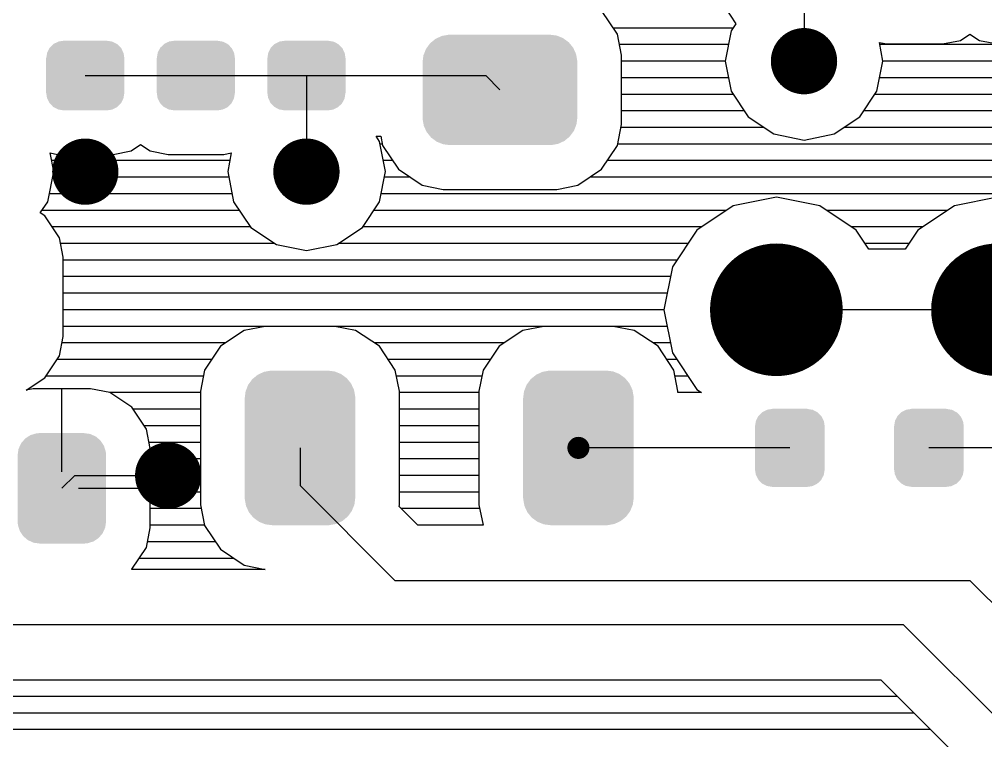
# Model space of a CAD drawing. Extents: x 295 to 953, y 10 to 290.
# Drawn here: x 596.56 to 620.97, y 219.18 to 237.42 of the extents above; entities that cross this region are included whole.
import ezdxf

# ---------------------------------------------------------------- set-up
doc = ezdxf.new("R2010")
doc.units = 0
doc.header["$LTSCALE"] = 5
doc.header["$MEASUREMENT"] = 0
doc.layers.get('0').update_dxf_attribs({"linetype": 'CONTINUOUS', "lineweight": 25})
doc.layers.add('DV-DPO-A6_BOT', color=7, linetype='CONTINUOUS')

msp = doc.modelspace()

# ---------------------------------------------------------------- linework, layer by layer
for points, const_width in [([(616.803, 236.361, -1), (615.965, 236.361, -1)], 0.838), ([(598.642, 233.567, -1), (597.804, 233.567, -1)], 0.838), ([(604.23, 233.567, -1), (603.392, 233.567, -1)], 0.838), ([(616.524, 230.074, -1), (614.847, 230.074, -1)], 1.676), ([(622.112, 230.074, -1), (620.435, 230.074, -1)], 1.676), ([(610.824, 226.582, -1), (610.544, 226.582, -1)], 0.279), ([(600.737, 225.883, -1), (599.899, 225.883, -1)], 0.838)]:
    msp.add_lwpolyline(points, format="xyb", close=True, dxfattribs=dict(const_width=const_width))
for points in [[(598.911, 236.854), (598.884, 236.859), (597.54, 236.854), (597.549, 236.859)], [(598.884, 236.859), (598.773, 236.877), (597.549, 236.859), (597.672, 236.877)], [(601.705, 236.854), (601.678, 236.859), (600.334, 236.854), (600.343, 236.859)], [(601.678, 236.859), (601.567, 236.877), (600.343, 236.859), (600.466, 236.877)], [(604.499, 236.854), (604.472, 236.859), (603.128, 236.854), (603.137, 236.859)], [(604.472, 236.859), (604.361, 236.877), (603.137, 236.859), (603.26, 236.877)], [(610.439, 236.839), (610.321, 236.925), (606.968, 236.839), (607.073, 236.925)], [(610.321, 236.925), (610.296, 236.944), (607.073, 236.925), (607.113, 236.944)], [(610.296, 236.944), (610.158, 236.999), (607.113, 236.944), (607.233, 236.999)], [(610.158, 236.999), (610.133, 237.009), (607.233, 236.999), (607.289, 237.009)], [(610.133, 237.009), (609.965, 237.03), (607.289, 237.009), (607.407, 237.03)], [(609.965, 237.03), (609.958, 237.031), (607.407, 237.03), (607.443, 237.031)], [(599.185, 236.577), (599.131, 236.689), (597.259, 236.577), (597.317, 236.689)], [(599.131, 236.689), (599.12, 236.701), (597.317, 236.689), (597.323, 236.701)], [(599.12, 236.701), (599.034, 236.789), (597.323, 236.701), (597.414, 236.789)], [(599.034, 236.789), (599.018, 236.798), (597.414, 236.789), (597.423, 236.798)], [(599.018, 236.798), (598.911, 236.854), (597.423, 236.798), (597.54, 236.854)], [(601.979, 236.577), (601.925, 236.689), (600.053, 236.577), (600.111, 236.689)], [(601.925, 236.689), (601.914, 236.701), (600.111, 236.689), (600.117, 236.701)], [(601.914, 236.701), (601.828, 236.789), (600.117, 236.701), (600.208, 236.789)], [(601.828, 236.789), (601.812, 236.798), (600.208, 236.789), (600.217, 236.798)], [(601.812, 236.798), (601.705, 236.854), (600.217, 236.798), (600.334, 236.854)], [(604.773, 236.577), (604.719, 236.689), (602.847, 236.577), (602.905, 236.689)], [(604.719, 236.689), (604.708, 236.701), (602.905, 236.689), (602.911, 236.701)], [(604.708, 236.701), (604.622, 236.789), (602.911, 236.701), (603.002, 236.789)], [(604.622, 236.789), (604.606, 236.798), (603.002, 236.789), (603.011, 236.798)], [(604.606, 236.798), (604.499, 236.854), (603.011, 236.798), (603.128, 236.854)], [(610.624, 236.542), (610.565, 236.671), (606.781, 236.542), (606.832, 236.671)], [(610.565, 236.671), (610.55, 236.703), (606.832, 236.671), (606.855, 236.703)], [(610.55, 236.703), (610.46, 236.814), (606.855, 236.703), (606.937, 236.814)], [(610.46, 236.814), (610.439, 236.839), (606.937, 236.814), (606.968, 236.839)], [(599.212, 235.556), (599.212, 236.439), (597.234, 235.556), (597.234, 236.439)], [(599.209, 236.439), (599.191, 236.563), (597.237, 236.439), (597.257, 236.563)], [(599.191, 236.563), (599.185, 236.577), (597.257, 236.563), (597.259, 236.577)], [(602.006, 235.556), (602.006, 236.439), (600.028, 235.556), (600.028, 236.439)], [(602.003, 236.439), (601.985, 236.563), (600.031, 236.439), (600.051, 236.563)], [(601.985, 236.563), (601.979, 236.577), (600.051, 236.563), (600.053, 236.577)], [(604.8, 235.556), (604.8, 236.439), (602.822, 235.556), (602.822, 236.439)], [(604.797, 236.439), (604.779, 236.563), (602.825, 236.439), (602.845, 236.563)], [(604.779, 236.563), (604.773, 236.577), (602.845, 236.563), (602.847, 236.577)], [(610.655, 236.369), (610.63, 236.508), (606.749, 236.369), (606.767, 236.508)], [(610.63, 236.508), (610.624, 236.542), (606.767, 236.508), (606.781, 236.542)], [(610.656, 236.333), (610.655, 236.369), (606.745, 236.333), (606.749, 236.369)], [(610.656, 234.936), (610.656, 236.333), (606.745, 234.936), (606.745, 236.333)], [(599.189, 235.432), (599.209, 235.556), (597.254, 235.432), (597.237, 235.556)], [(599.187, 235.418), (599.189, 235.432), (597.261, 235.418), (597.254, 235.432)], [(599.129, 235.306), (599.187, 235.418), (597.315, 235.306), (597.261, 235.418)], [(601.983, 235.432), (602.003, 235.556), (600.048, 235.432), (600.031, 235.556)], [(601.981, 235.418), (601.983, 235.432), (600.055, 235.418), (600.048, 235.432)], [(601.923, 235.306), (601.981, 235.418), (600.109, 235.306), (600.055, 235.418)], [(604.777, 235.432), (604.797, 235.556), (602.842, 235.432), (602.825, 235.556)], [(604.775, 235.418), (604.777, 235.432), (602.849, 235.418), (602.842, 235.432)], [(604.717, 235.306), (604.775, 235.418), (602.903, 235.306), (602.849, 235.418)], [(599.123, 235.294), (599.129, 235.306), (597.326, 235.294), (597.315, 235.306)], [(599.031, 235.206), (599.123, 235.294), (597.411, 235.206), (597.326, 235.294)], [(599.023, 235.197), (599.031, 235.206), (597.428, 235.197), (597.411, 235.206)], [(598.906, 235.14), (599.023, 235.197), (597.535, 235.14), (597.428, 235.197)], [(601.917, 235.294), (601.923, 235.306), (600.12, 235.294), (600.109, 235.306)], [(601.825, 235.206), (601.917, 235.294), (600.205, 235.206), (600.12, 235.294)], [(601.817, 235.197), (601.825, 235.206), (600.222, 235.197), (600.205, 235.206)], [(601.7, 235.14), (601.817, 235.197), (600.329, 235.14), (600.222, 235.197)], [(604.711, 235.294), (604.717, 235.306), (602.914, 235.294), (602.903, 235.306)], [(604.619, 235.206), (604.711, 235.294), (602.999, 235.206), (602.914, 235.294)], [(604.611, 235.197), (604.619, 235.206), (603.016, 235.197), (602.999, 235.206)], [(604.494, 235.14), (604.611, 235.197), (603.123, 235.14), (603.016, 235.197)], [(598.897, 235.136), (598.906, 235.14), (597.561, 235.136), (597.535, 235.14)], [(598.773, 235.117), (598.897, 235.136), (597.672, 235.117), (597.561, 235.136)], [(601.691, 235.136), (601.7, 235.14), (600.355, 235.136), (600.329, 235.14)], [(601.567, 235.117), (601.691, 235.136), (600.466, 235.117), (600.355, 235.136)], [(604.485, 235.136), (604.494, 235.14), (603.149, 235.136), (603.123, 235.14)], [(604.361, 235.117), (604.485, 235.136), (603.26, 235.117), (603.149, 235.136)], [(610.652, 234.899), (610.656, 234.936), (606.746, 234.899), (606.745, 234.936)], [(610.634, 234.761), (610.652, 234.899), (606.771, 234.761), (606.746, 234.899)], [(610.62, 234.726), (610.634, 234.761), (606.777, 234.726), (606.771, 234.761)], [(610.569, 234.597), (610.62, 234.726), (606.836, 234.597), (606.777, 234.726)], [(610.546, 234.566), (610.569, 234.597), (606.851, 234.566), (606.836, 234.597)], [(610.464, 234.455), (610.546, 234.566), (606.941, 234.455), (606.851, 234.566)], [(610.433, 234.429), (610.464, 234.455), (606.962, 234.429), (606.941, 234.455)], [(610.328, 234.343), (610.433, 234.429), (607.079, 234.343), (606.962, 234.429)], [(610.288, 234.325), (610.328, 234.343), (607.104, 234.325), (607.079, 234.343)], [(610.167, 234.269), (610.288, 234.325), (607.243, 234.269), (607.104, 234.325)], [(610.112, 234.259), (610.167, 234.269), (607.268, 234.259), (607.243, 234.269)], [(609.994, 234.238), (610.112, 234.259), (607.436, 234.238), (607.268, 234.259)], [(609.958, 234.237), (609.994, 234.238), (607.443, 234.237), (607.436, 234.238)], [(604.94, 228.209), (604.849, 228.32), (602.362, 228.209), (602.444, 228.32)], [(604.849, 228.32), (604.828, 228.345), (602.444, 228.32), (602.475, 228.345)], [(604.828, 228.345), (604.711, 228.431), (602.475, 228.345), (602.58, 228.431)], [(604.711, 228.431), (604.686, 228.45), (602.58, 228.431), (602.62, 228.45)], [(604.686, 228.45), (604.547, 228.505), (602.62, 228.45), (602.741, 228.505)], [(604.547, 228.505), (604.522, 228.515), (602.741, 228.505), (602.796, 228.515)], [(604.522, 228.515), (604.355, 228.536), (602.796, 228.515), (602.914, 228.536)], [(604.355, 228.536), (604.347, 228.537), (602.914, 228.536), (602.95, 228.537)], [(611.975, 228.209), (611.884, 228.32), (609.398, 228.209), (609.479, 228.32)], [(611.884, 228.32), (611.864, 228.345), (609.479, 228.32), (609.51, 228.345)], [(611.864, 228.345), (611.746, 228.431), (609.51, 228.345), (609.616, 228.431)], [(611.746, 228.431), (611.721, 228.45), (609.616, 228.431), (609.656, 228.45)], [(611.721, 228.45), (611.583, 228.505), (609.656, 228.45), (609.776, 228.505)], [(611.583, 228.505), (611.558, 228.515), (609.776, 228.505), (609.831, 228.515)], [(611.558, 228.515), (611.39, 228.536), (609.831, 228.515), (609.949, 228.536)], [(611.39, 228.536), (611.383, 228.537), (609.949, 228.536), (609.986, 228.537)], [(605.014, 228.049), (604.954, 228.178), (602.288, 228.049), (602.339, 228.178)], [(604.954, 228.178), (604.94, 228.209), (602.339, 228.178), (602.362, 228.209)], [(612.049, 228.049), (611.989, 228.178), (609.323, 228.049), (609.375, 228.178)], [(611.989, 228.178), (611.975, 228.209), (609.375, 228.178), (609.398, 228.209)], [(605.046, 227.839), (605.045, 227.875), (602.252, 227.839), (602.256, 227.875)], [(605.046, 225.324), (605.046, 227.839), (602.252, 225.324), (602.252, 227.839)], [(605.045, 227.875), (605.02, 228.014), (602.256, 227.875), (602.274, 228.014)], [(605.02, 228.014), (605.014, 228.049), (602.274, 228.014), (602.288, 228.049)], [(612.081, 227.839), (612.08, 227.875), (609.287, 227.839), (609.292, 227.875)], [(612.081, 225.324), (612.081, 227.839), (609.287, 225.324), (609.287, 227.839)], [(612.08, 227.875), (612.055, 228.014), (609.292, 227.875), (609.309, 228.014)], [(612.055, 228.014), (612.049, 228.049), (609.309, 228.014), (609.323, 228.049)], [(616.881, 227.27), (616.827, 227.38), (615.17, 227.27), (615.228, 227.38)], [(616.827, 227.38), (616.815, 227.393), (615.228, 227.38), (615.235, 227.393)], [(616.815, 227.393), (616.729, 227.48), (615.235, 227.393), (615.326, 227.48)], [(616.729, 227.48), (616.712, 227.489), (615.326, 227.48), (615.336, 227.489)], [(616.712, 227.489), (616.606, 227.545), (615.336, 227.489), (615.452, 227.545)], [(616.606, 227.545), (616.577, 227.549), (615.452, 227.545), (615.462, 227.549)], [(616.577, 227.549), (616.468, 227.567), (615.462, 227.549), (615.585, 227.567)], [(616.468, 227.567), (616.468, 227.571), (615.585, 227.567), (615.585, 227.571)], [(620.395, 227.27), (620.342, 227.38), (618.684, 227.27), (618.743, 227.38)], [(620.342, 227.38), (620.329, 227.393), (618.743, 227.38), (618.75, 227.393)], [(620.329, 227.393), (620.244, 227.48), (618.75, 227.393), (618.841, 227.48)], [(620.244, 227.48), (620.227, 227.489), (618.841, 227.48), (618.851, 227.489)], [(620.227, 227.489), (620.12, 227.545), (618.851, 227.489), (618.967, 227.545)], [(620.12, 227.545), (620.092, 227.549), (618.967, 227.545), (618.977, 227.549)], [(620.092, 227.549), (619.983, 227.567), (618.977, 227.549), (619.1, 227.567)], [(619.983, 227.567), (619.983, 227.571), (619.1, 227.567), (619.1, 227.571)], [(616.906, 227.132), (616.888, 227.255), (615.146, 227.132), (615.167, 227.255)], [(616.906, 227.129), (616.906, 227.132), (615.146, 227.129), (615.146, 227.132)], [(616.906, 226.034), (616.906, 227.129), (615.146, 226.034), (615.146, 227.129)], [(616.888, 227.255), (616.881, 227.27), (615.167, 227.255), (615.17, 227.27)], [(620.421, 227.132), (620.403, 227.255), (618.661, 227.132), (618.682, 227.255)], [(620.421, 227.129), (620.421, 227.132), (618.661, 227.129), (618.661, 227.132)], [(620.421, 226.034), (620.421, 227.129), (618.661, 226.034), (618.661, 227.129)], [(620.403, 227.255), (620.395, 227.27), (618.682, 227.255), (618.684, 227.27)], [(598.55, 226.817), (598.489, 226.869), (596.703, 226.817), (596.782, 226.869)], [(598.489, 226.869), (598.413, 226.903), (596.782, 226.869), (596.835, 226.903)], [(598.413, 226.903), (598.345, 226.934), (596.835, 226.903), (596.935, 226.934)], [(598.345, 226.934), (598.237, 226.949), (596.935, 226.934), (596.985, 226.949)], [(598.237, 226.949), (598.189, 226.956), (596.985, 226.949), (597.072, 226.956)], [(598.72, 226.553), (598.695, 226.634), (596.535, 226.553), (596.572, 226.634)], [(598.695, 226.634), (598.654, 226.697), (596.572, 226.634), (596.6, 226.697)], [(598.654, 226.697), (598.609, 226.766), (596.6, 226.697), (596.66, 226.766)], [(598.609, 226.766), (598.55, 226.817), (596.66, 226.766), (596.703, 226.817)], [(598.748, 226.397), (598.741, 226.484), (596.513, 226.397), (596.525, 226.484)], [(598.748, 224.721), (598.748, 226.397), (596.513, 224.721), (596.513, 226.397)], [(598.741, 226.484), (598.72, 226.553), (596.525, 226.484), (596.535, 226.553)], [(616.906, 226.031), (616.906, 226.034), (615.146, 226.031), (615.146, 226.034)], [(616.886, 225.908), (616.906, 226.031), (615.165, 225.908), (615.146, 226.031)], [(616.883, 225.894), (616.886, 225.908), (615.172, 225.894), (615.165, 225.908)], [(616.824, 225.783), (616.883, 225.894), (615.226, 225.783), (615.172, 225.894)], [(620.421, 226.031), (620.421, 226.034), (618.661, 226.031), (618.661, 226.034)], [(620.4, 225.908), (620.421, 226.031), (618.68, 225.908), (618.661, 226.031)], [(620.398, 225.894), (620.4, 225.908), (618.687, 225.894), (618.68, 225.908)], [(620.339, 225.783), (620.398, 225.894), (618.741, 225.783), (618.687, 225.894)], [(616.818, 225.77), (616.824, 225.783), (615.238, 225.77), (615.226, 225.783)], [(616.726, 225.683), (616.818, 225.77), (615.323, 225.683), (615.238, 225.77)], [(616.717, 225.674), (616.726, 225.683), (615.341, 225.674), (615.323, 225.683)], [(616.6, 225.618), (616.717, 225.674), (615.447, 225.618), (615.341, 225.674)], [(620.332, 225.77), (620.339, 225.783), (618.753, 225.77), (618.741, 225.783)], [(620.241, 225.683), (620.332, 225.77), (618.838, 225.683), (618.753, 225.77)], [(620.232, 225.674), (620.241, 225.683), (618.855, 225.674), (618.838, 225.683)], [(620.115, 225.618), (620.232, 225.674), (618.962, 225.618), (618.855, 225.674)], [(616.591, 225.614), (616.6, 225.618), (615.476, 225.614), (615.447, 225.618)], [(616.468, 225.596), (616.591, 225.614), (615.585, 225.596), (615.476, 225.614)], [(616.468, 225.593), (616.468, 225.596), (615.585, 225.593), (615.585, 225.596)], [(620.106, 225.614), (620.115, 225.618), (618.991, 225.614), (618.962, 225.618)], [(619.983, 225.596), (620.106, 225.614), (619.1, 225.596), (618.991, 225.614)], [(619.983, 225.593), (619.983, 225.596), (619.1, 225.593), (619.1, 225.596)], [(605.041, 225.288), (605.046, 225.324), (602.253, 225.288), (602.252, 225.324)], [(605.024, 225.149), (605.041, 225.288), (602.278, 225.149), (602.253, 225.288)], [(605.01, 225.115), (605.024, 225.149), (602.284, 225.115), (602.278, 225.149)], [(612.077, 225.288), (612.081, 225.324), (609.288, 225.288), (609.287, 225.324)], [(612.059, 225.149), (612.077, 225.288), (609.313, 225.149), (609.288, 225.288)], [(612.045, 225.115), (612.059, 225.149), (609.319, 225.115), (609.313, 225.149)], [(604.958, 224.986), (605.01, 225.115), (602.343, 224.986), (602.284, 225.115)], [(604.935, 224.954), (604.958, 224.986), (602.358, 224.954), (602.343, 224.986)], [(604.854, 224.843), (604.935, 224.954), (602.448, 224.843), (602.358, 224.954)], [(611.993, 224.986), (612.045, 225.115), (609.379, 224.986), (609.319, 225.115)], [(611.971, 224.954), (611.993, 224.986), (609.393, 224.954), (609.379, 224.986)], [(611.889, 224.843), (611.971, 224.954), (609.484, 224.843), (609.393, 224.954)], [(598.736, 224.634), (598.748, 224.721), (596.52, 224.634), (596.513, 224.721)], [(604.823, 224.818), (604.854, 224.843), (602.469, 224.818), (602.448, 224.843)], [(604.717, 224.732), (604.823, 224.818), (602.587, 224.732), (602.469, 224.818)], [(604.677, 224.713), (604.717, 224.732), (602.612, 224.713), (602.587, 224.732)], [(604.557, 224.658), (604.677, 224.713), (602.75, 224.658), (602.612, 224.713)], [(604.502, 224.648), (604.557, 224.658), (602.775, 224.648), (602.75, 224.658)], [(611.858, 224.818), (611.889, 224.843), (609.505, 224.818), (609.484, 224.843)], [(611.753, 224.732), (611.858, 224.818), (609.622, 224.732), (609.505, 224.818)], [(611.713, 224.713), (611.753, 224.732), (609.647, 224.713), (609.622, 224.732)], [(611.592, 224.658), (611.713, 224.713), (609.786, 224.658), (609.647, 224.713)], [(611.537, 224.648), (611.592, 224.658), (609.811, 224.648), (609.786, 224.658)], [(598.726, 224.565), (598.736, 224.634), (596.541, 224.565), (596.52, 224.634)], [(598.689, 224.484), (598.726, 224.565), (596.566, 224.484), (596.541, 224.565)], [(598.661, 224.421), (598.689, 224.484), (596.607, 224.421), (596.566, 224.484)], [(598.602, 224.352), (598.661, 224.421), (596.652, 224.352), (596.607, 224.421)], [(604.384, 224.627), (604.502, 224.648), (602.943, 224.627), (602.775, 224.648)], [(604.347, 224.626), (604.384, 224.627), (602.95, 224.626), (602.943, 224.627)], [(611.419, 224.627), (611.537, 224.648), (609.978, 224.627), (609.811, 224.648)], [(611.383, 224.626), (611.419, 224.627), (609.986, 224.626), (609.978, 224.627)], [(598.558, 224.301), (598.602, 224.352), (596.711, 224.301), (596.652, 224.352)], [(598.479, 224.249), (598.558, 224.301), (596.772, 224.249), (596.711, 224.301)], [(598.427, 224.215), (598.479, 224.249), (596.848, 224.215), (596.772, 224.249)], [(598.327, 224.184), (598.427, 224.215), (596.916, 224.184), (596.848, 224.215)], [(598.276, 224.169), (598.327, 224.184), (597.024, 224.169), (596.916, 224.184)], [(598.189, 224.162), (598.276, 224.169), (597.072, 224.162), (597.024, 224.169)]]:
    msp.add_solid(points)
at = {"layer": 'DV-DPO-A6_BOT'}
for p, q in [((616.384, 238.791), (616.384, 236.361)), ((611.673, 237.042), (611.271, 237.646)), ((614.372, 237.746), (614.663, 237.305)), ((614.596, 237.199), (611.567, 237.199)), ((614.545, 237.126), (614.395, 236.361)), ((614.663, 237.305), (614.545, 237.126)), ((611.774, 236.511), (611.673, 237.042)), ((619.882, 236.796), (620.34, 236.886)), ((620.34, 236.886), (620.575, 237.048)), ((620.575, 237.048), (620.815, 236.886)), ((620.815, 236.886), (621.273, 236.796)), ((614.478, 236.78), (611.724, 236.78)), ((618.379, 236.361), (618.289, 236.836)), ((618.289, 236.836), (618.479, 236.796)), ((622.86, 236.78), (618.295, 236.78)), ((618.479, 236.796), (619.882, 236.796)), ((611.774, 234.757), (611.774, 236.511)), ((614.395, 236.361), (611.774, 236.361)), ((614.395, 236.361), (614.545, 235.601)), ((618.228, 235.601), (618.379, 236.361)), ((622.777, 236.361), (618.379, 236.361)), ((598.223, 235.997), (601.017, 235.997)), ((601.017, 235.997), (603.811, 235.997)), ((603.811, 235.997), (603.811, 233.567)), ((603.811, 235.997), (608.343, 235.997)), ((608.343, 235.997), (608.7, 235.634)), ((614.478, 235.942), (611.774, 235.942)), ((622.86, 235.942), (618.295, 235.942)), ((614.596, 235.522), (611.774, 235.522)), ((614.545, 235.601), (614.976, 234.952)), ((617.798, 234.952), (618.228, 235.601)), ((622.978, 235.522), (618.178, 235.522)), ((614.875, 235.103), (611.774, 235.103)), ((614.976, 234.952), (615.624, 234.522)), ((617.149, 234.522), (617.798, 234.952)), ((623.257, 235.103), (617.898, 235.103)), ((611.673, 234.232), (611.774, 234.757)), ((615.378, 234.684), (611.763, 234.684)), ((623.76, 234.684), (617.395, 234.684)), ((605.655, 234.332), (605.571, 234.461)), ((605.571, 234.461), (605.688, 234.461)), ((605.688, 234.461), (605.733, 234.232)), ((615.624, 234.522), (616.384, 234.366)), ((616.384, 234.366), (617.149, 234.522)), ((599.385, 234.092), (599.62, 234.254)), ((599.62, 234.254), (599.86, 234.092)), ((605.806, 233.567), (605.655, 234.332)), ((605.728, 234.265), (605.666, 234.265)), ((605.733, 234.232), (606.136, 233.628)), ((611.271, 233.628), (611.673, 234.232)), ((654.505, 234.265), (611.679, 234.265)), ((597.424, 233.567), (597.334, 234.042)), ((597.334, 234.042), (597.524, 234.002)), ((597.524, 234.002), (598.927, 234.002)), ((598.927, 234.002), (599.385, 234.092)), ((599.86, 234.092), (600.318, 234.002)), ((600.318, 234.002), (601.721, 234.002)), ((601.721, 234.002), (601.911, 234.042)), ((601.911, 234.042), (601.822, 233.567)), ((601.877, 233.846), (597.368, 233.846)), ((605.99, 233.846), (605.75, 233.846)), ((636.333, 233.846), (611.416, 233.846)), ((597.273, 232.807), (597.424, 233.567)), ((601.822, 233.567), (601.972, 232.807)), ((605.655, 232.807), (605.806, 233.567)), ((606.136, 233.628), (606.739, 233.226)), ((610.667, 233.226), (611.271, 233.628)), ((601.85, 233.427), (597.396, 233.427)), ((606.437, 233.427), (605.778, 233.427)), ((606.739, 233.226), (607.264, 233.12)), ((610.142, 233.12), (610.667, 233.226)), ((628.046, 233.427), (610.969, 233.427)), ((601.933, 233.008), (597.312, 233.008)), ((627.627, 233.008), (605.694, 233.008)), ((607.264, 233.12), (610.142, 233.12)), ((597.083, 232.522), (597.273, 232.807)), ((601.972, 232.807), (602.403, 232.158)), ((605.225, 232.158), (605.655, 232.807)), ((615.685, 232.924), (614.596, 232.706)), ((616.781, 232.706), (615.685, 232.924)), ((621.273, 232.924), (620.184, 232.706)), ((597.2, 232.449), (597.083, 232.522)), ((602.112, 232.589), (597.133, 232.589)), ((614.423, 232.589), (605.515, 232.589)), ((614.596, 232.706), (613.674, 232.091)), ((617.703, 232.091), (616.781, 232.706)), ((620.011, 232.589), (616.954, 232.589)), ((620.184, 232.706), (619.262, 232.091)), ((597.569, 231.89), (597.2, 232.449)), ((602.397, 232.17), (597.385, 232.17)), ((602.403, 232.158), (603.051, 231.728)), ((604.576, 231.728), (605.225, 232.158)), ((613.797, 232.17), (605.23, 232.17)), ((613.674, 232.091), (613.059, 231.164)), ((619.385, 232.17), (617.58, 232.17)), ((618.021, 231.611), (617.703, 232.091)), ((619.262, 232.091), (618.943, 231.611)), ((597.664, 231.404), (597.569, 231.89)), ((603.012, 231.751), (597.597, 231.751)), ((613.45, 231.751), (604.616, 231.751)), ((619.038, 231.751), (617.926, 231.751)), ((603.051, 231.728), (603.811, 231.572)), ((603.811, 231.572), (604.576, 231.728)), ((618.943, 231.611), (618.021, 231.611)), ((597.664, 229.398), (597.664, 231.404)), ((613.165, 231.331), (597.664, 231.331)), ((613.059, 231.164), (612.841, 230.074)), ((613.009, 230.912), (597.664, 230.912)), ((612.925, 230.493), (597.664, 230.493)), ((612.841, 230.074), (597.664, 230.074)), ((612.841, 230.074), (613.059, 228.984)), ((621.273, 230.074), (615.685, 230.074)), ((612.925, 229.655), (597.664, 229.655)), ((602.241, 229.549), (601.637, 229.152)), ((602.772, 229.655), (602.241, 229.549)), ((604.526, 229.655), (602.772, 229.655)), ((605.051, 229.549), (604.526, 229.655)), ((605.655, 229.152), (605.051, 229.549)), ((609.282, 229.549), (608.678, 229.152)), ((609.807, 229.655), (609.282, 229.549)), ((611.561, 229.655), (609.807, 229.655)), ((612.092, 229.549), (611.561, 229.655)), ((612.696, 229.152), (612.092, 229.549)), ((597.569, 228.906), (597.664, 229.398)), ((601.771, 229.236), (597.636, 229.236)), ((601.637, 229.152), (601.235, 228.549)), ((608.812, 229.236), (605.521, 229.236)), ((606.057, 228.549), (605.655, 229.152)), ((608.678, 229.152), (608.276, 228.549)), ((613.009, 229.236), (612.562, 229.236)), ((613.098, 228.549), (612.696, 229.152)), ((597.2, 228.353), (597.569, 228.906)), ((601.419, 228.817), (597.508, 228.817)), ((608.455, 228.817), (605.878, 228.817)), ((613.165, 228.817), (612.914, 228.817)), ((613.059, 228.984), (613.674, 228.062)), ((596.731, 228.04), (597.2, 228.353)), ((601.207, 228.398), (597.228, 228.398)), ((601.235, 228.549), (601.134, 228.018)), ((606.163, 228.018), (606.057, 228.549)), ((608.248, 228.398), (606.085, 228.398)), ((608.276, 228.549), (608.17, 228.018)), ((613.199, 228.018), (613.098, 228.549)), ((613.45, 228.398), (613.126, 228.398)), ((596.91, 228.074), (596.731, 228.04)), ((598.357, 228.074), (596.91, 228.074)), ((597.631, 225.978), (597.631, 228.074)), ((598.843, 227.979), (598.357, 228.074)), ((601.134, 227.979), (598.832, 227.979)), ((599.396, 227.61), (598.843, 227.979)), ((601.134, 228.018), (601.134, 225.145)), ((606.163, 225.145), (606.163, 228.018)), ((608.17, 227.979), (606.163, 227.979)), ((608.17, 228.018), (608.17, 225.145)), ((613.199, 227.979), (613.199, 228.018)), ((613.797, 227.979), (613.199, 227.979)), ((613.797, 227.979), (613.199, 227.979)), ((613.674, 228.062), (613.797, 227.979)), ((599.771, 227.051), (599.396, 227.61)), ((601.134, 227.56), (599.43, 227.56)), ((608.17, 227.56), (606.163, 227.56)), ((601.134, 227.14), (599.709, 227.14)), ((608.17, 227.14), (606.163, 227.14)), ((599.866, 226.565), (599.771, 227.051)), ((601.134, 226.721), (599.838, 226.721)), ((608.17, 226.721), (606.163, 226.721)), ((599.866, 224.559), (599.866, 226.565)), ((603.649, 226.582), (603.649, 225.632)), ((616.026, 226.582), (610.684, 226.582)), ((621.134, 226.582), (619.541, 226.582)), ((601.134, 226.302), (599.866, 226.302)), ((608.17, 226.302), (606.163, 226.302)), ((597.631, 225.559), (597.955, 225.883)), ((597.955, 225.883), (600.318, 225.883)), ((601.134, 225.883), (599.866, 225.883)), ((608.17, 225.883), (606.163, 225.883)), ((603.649, 225.632), (606.046, 223.229)), ((598.05, 225.559), (599.866, 225.559)), ((601.134, 225.464), (599.866, 225.464)), ((608.17, 225.464), (606.163, 225.464)), ((601.134, 225.145), (601.235, 224.615)), ((606.152, 225.101), (606.163, 225.145)), ((608.17, 225.145), (608.276, 224.626)), ((601.151, 225.045), (599.866, 225.045)), ((606.627, 224.626), (606.152, 225.101)), ((608.192, 225.045), (606.208, 225.045)), ((599.771, 224.067), (599.866, 224.559)), ((601.235, 224.626), (599.866, 224.626)), ((601.235, 224.615), (601.637, 224.017)), ((608.276, 224.626), (606.627, 224.626)), ((608.276, 224.626), (606.627, 224.626)), ((601.509, 224.207), (599.799, 224.207)), ((599.396, 223.514), (599.771, 224.067)), ((601.637, 224.017), (602.241, 223.614)), ((601.978, 223.788), (599.581, 223.788)), ((599.396, 223.508), (599.396, 223.514)), ((602.772, 223.508), (599.396, 223.508)), ((602.241, 223.614), (602.772, 223.508)), ((606.046, 223.229), (620.575, 223.229)), ((620.575, 223.229), (623.369, 220.435)), ((618.898, 222.111), (594.87, 222.111)), ((621.692, 219.317), (618.898, 222.111)), ((594.596, 220.714), (618.323, 220.714)), ((618.323, 220.714), (620.295, 218.742)), ((618.742, 220.295), (534.33, 220.295)), ((619.161, 219.876), (534.749, 219.876)), ((619.58, 219.457), (543.388, 219.457))]:
    msp.add_line(p, q, dxfattribs=at)

doc.saveas('drawing.dxf')
